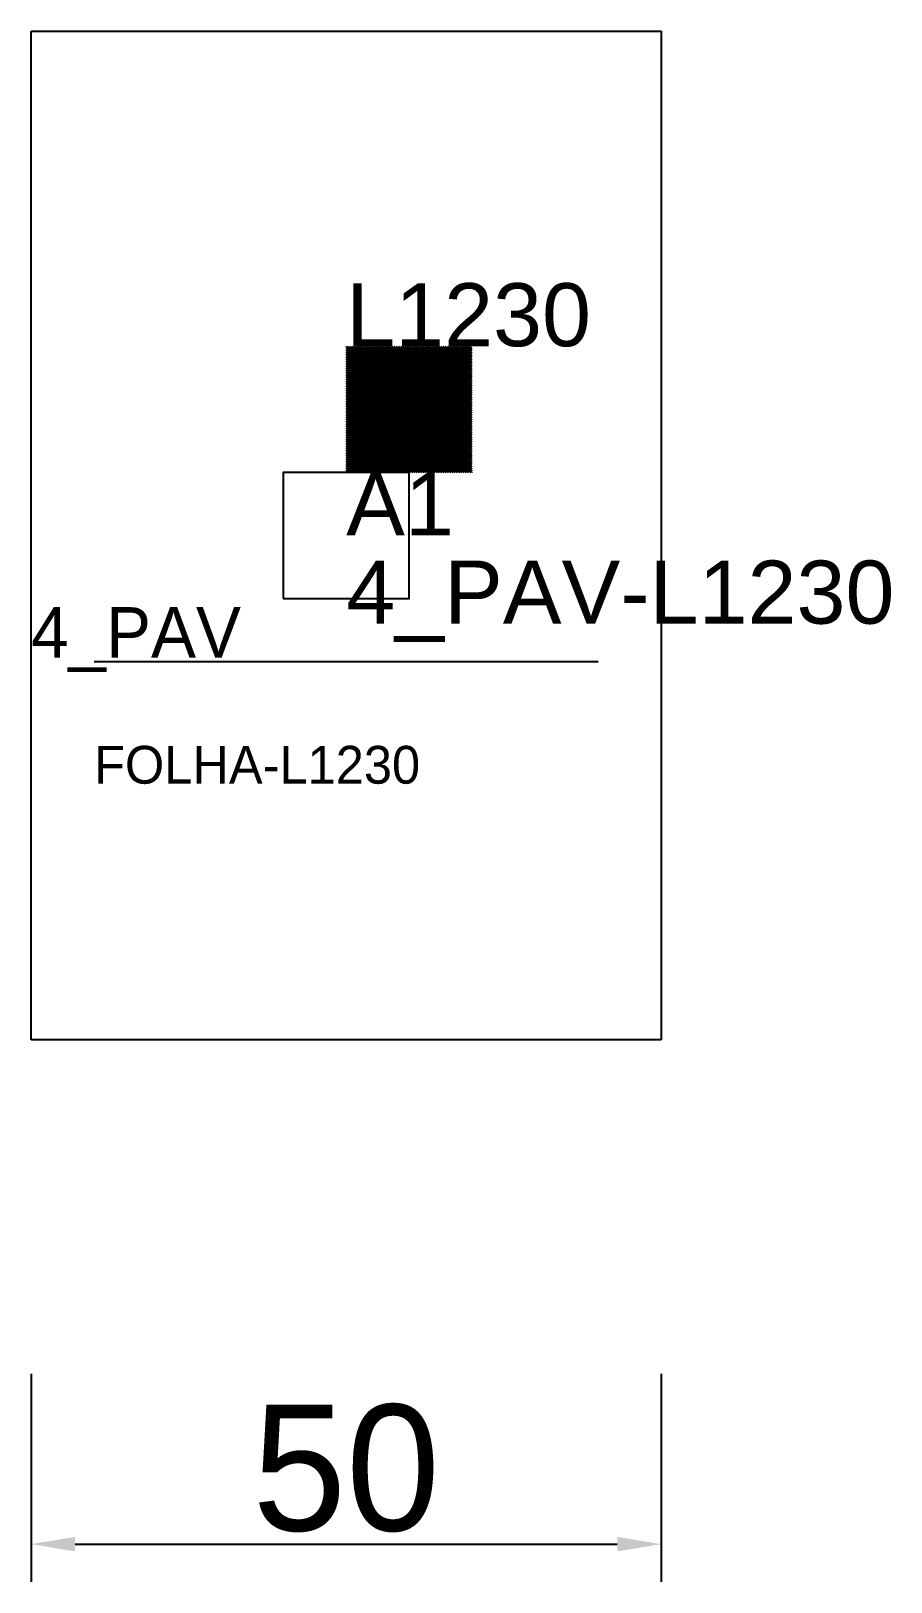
# Model space of a CAD drawing. Header units: metres. Extents: x 222 to 290, y 78 to 202.
import ezdxf

# ---------------------------------------------------------------- set-up
doc = ezdxf.new("R2010")
doc.units = ezdxf.units.M
for name, color, linetype in [('3', 3, 'CONTINUOUS'), ('AUX00', 7, 'CONTINUOUS'), ('COTA', 241, 'CONTINUOUS'), ('FOLHA', 255, 'CONTINUOUS'), ('Hachura', 251, 'CONTINUOUS'), ('NOMENCLATURA', 7, 'CONTINUOUS'), ('Nível', 160, 'CONTINUOUS'), ('Painéis', 200, 'CONTINUOUS'), ('Pilares', 5, 'CONTINUOUS'), ('REAPROVEITAMENTO', 251, 'CONTINUOUS'), ('SARR_2.2x7', 40, 'CONTINUOUS')]:
    doc.layers.add(name, color=color, linetype=linetype)
doc.styles.add('ARIAL', font='Arial.ttf')
doc.styles.add('STR_STANDARD', font='arial.ttf')
doc.dimstyles.new('EZ DXF', dxfattribs={"dimtxt": 10, "dimasz": 3.5, "dimexe": 3, "dimexo": 1.5, "dimgap": 1, "dimtad": 1, "dimdec": 1, "dimdsep": 46, "dimcen": 2.5, "dimazin": 3, "dimtfac": 1, "dimtmove": 0, "dimatfit": 3})

msp = doc.modelspace()

# ---------------------------------------------------------------- hatches: boundary and pattern name
at = {"layer": 'Hachura'}
h = msp.add_hatch(dxfattribs=at)
h.set_pattern_fill('ANSI31', scale=50)
h.paths.add_polyline_path([(222.2, 166.81), (222.2, 201.5), (246.11, 201.5), (267.8, 201.5), (272.2, 201.5), (272.2, 163.24), (272.2, 128.55), (272.2, 121.5), (248.29, 121.5), (226.6, 121.5), (222.2, 121.5), (222.2, 128.55)])
h = msp.add_hatch(dxfattribs=at)
h.set_pattern_fill('ANSI31', scale=50)
h.paths.add_polyline_path([(222.2, 166.81), (222.2, 201.5), (246.11, 201.5), (267.8, 201.5), (272.2, 201.5), (272.2, 163.24), (272.2, 128.55), (272.2, 121.5), (248.29, 121.5), (226.6, 121.5), (222.2, 121.5), (222.2, 128.55)])
at = {"layer": 'Reaproveitamento'}
h = msp.add_hatch(dxfattribs=at)
h.set_pattern_fill('SOLID')
h.paths.add_polyline_path([(247.2, 166.5), (257.2, 166.5), (257.2, 176.5), (247.2, 176.5)])
h = msp.add_hatch(dxfattribs=at)
h.set_pattern_fill('SOLID')
h.paths.add_polyline_path([(247.2, 166.5), (257.2, 166.5), (257.2, 176.5), (247.2, 176.5)])

# ---------------------------------------------------------------- linework, layer by layer
at = {"layer": 'Painéis', "color": 200}
for p, q in [((222.2, 166.81), (222.2, 201.5)), ((222.2, 201.5), (246.11, 201.5)), ((222.2, 166.81), (222.2, 201.5)), ((222.2, 201.5), (246.11, 201.5)), ((246.11, 201.5), (267.8, 201.5)), ((246.11, 201.5), (267.8, 201.5)), ((267.8, 201.5), (272.2, 201.5)), ((267.8, 201.5), (272.2, 201.5)), ((272.2, 201.5), (272.2, 163.24)), ((272.2, 201.5), (272.2, 163.24)), ((222.2, 128.55), (222.2, 166.81)), ((222.2, 128.55), (222.2, 166.81)), ((272.2, 163.24), (272.2, 128.55)), ((272.2, 163.24), (272.2, 128.55)), ((222.2, 121.5), (222.2, 128.55)), ((222.2, 121.5), (222.2, 128.55)), ((272.2, 128.55), (272.2, 121.5)), ((272.2, 128.55), (272.2, 121.5)), ((226.6, 121.5), (222.2, 121.5)), ((226.6, 121.5), (222.2, 121.5)), ((248.29, 121.5), (226.6, 121.5)), ((248.29, 121.5), (226.6, 121.5)), ((272.2, 121.5), (248.29, 121.5)), ((272.2, 121.5), (248.29, 121.5))]:
    msp.add_line(p, q, dxfattribs=at)
at = {"layer": 'Pilares'}
msp.add_lwpolyline([(242.2, 156.5), (252.2, 156.5), (252.2, 166.5), (242.2, 166.5)], close=True, dxfattribs=at)
msp.add_lwpolyline([(242.2, 156.5), (252.2, 156.5), (252.2, 166.5), (242.2, 166.5)], close=True, dxfattribs=at)
at = {"layer": 'SARR_2.2x7'}
msp.add_line((227.2, 151.5), (267.2, 151.5), dxfattribs=at)
msp.add_line((227.2, 151.5), (267.2, 151.5), dxfattribs=at)

# ---------------------------------------------------------------- texts
at = {"layer": '3', "style": 'STR_STANDARD'}
msp.add_text('A1', height=5, dxfattribs=at).set_placement((247.2, 161.5))
msp.add_text('A1', height=5, dxfattribs=at).set_placement((247.2, 161.5))
at = {"layer": 'AUX00', "style": 'STR_STANDARD'}
msp.add_text('4_PAV-L1230', height=5, dxfattribs=at).set_placement((247.2, 154.5))
msp.add_text('4_PAV-L1230', height=5, dxfattribs=at).set_placement((247.2, 154.5))
at = {"layer": 'FOLHA'}
msp.add_text('FOLHA-L1230', height=3, dxfattribs=at).set_placement((227.2, 141.81))
msp.add_text('FOLHA-L1230', height=3, dxfattribs=at).set_placement((227.2, 141.81))
at = {"layer": 'NOMENCLATURA', "insert": (247.2, 181.5), "char_height": 5, "attachment_point": 1, "style": 'ARIAL'}
msp.add_mtext('L1230', dxfattribs=at)
msp.add_mtext('L1230', dxfattribs=at)
at = {"layer": 'Nível'}
msp.add_text('4_PAV', height=4, dxfattribs=at).set_placement((222.2, 151.81))
msp.add_text('4_PAV', height=4, dxfattribs=at).set_placement((222.2, 151.81))

# ---------------------------------------------------------------- dimensions: what is measured, and where the dimension line sits
at = {"layer": 'COTA'}
msp.add_linear_dim(base=(222.2, 81.5), p1=(222.2, 96.5), p2=(272.2, 96.5), dimstyle='EZ DXF', dxfattribs=at).render()
msp.add_linear_dim(base=(222.2, 81.5), p1=(222.2, 96.5), p2=(272.2, 96.5), dimstyle='EZ DXF', dxfattribs=at).render()

doc.saveas('drawing.dxf')
